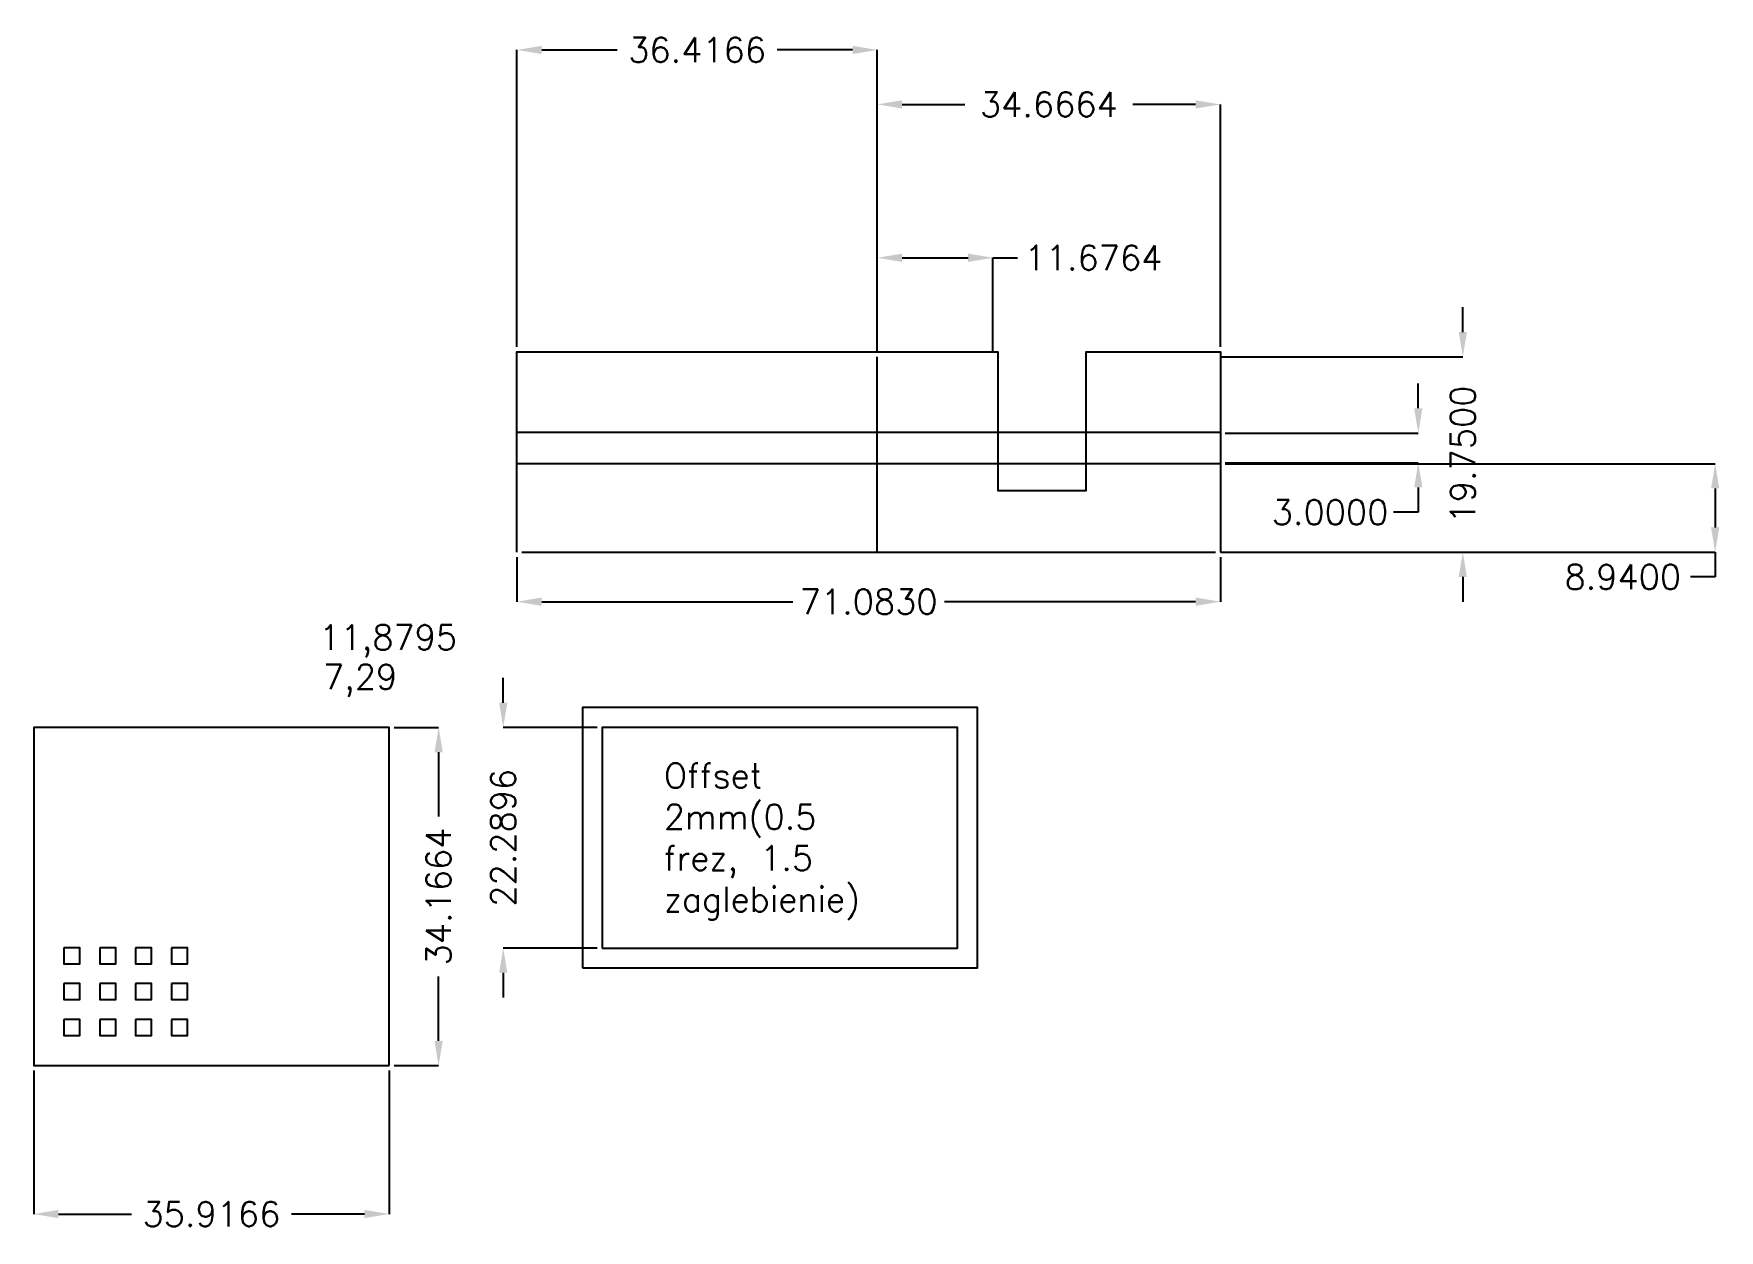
# Model space of a CAD drawing. Header units: millimetres. Extents: x -82 to 88, y 141 to 262.
import ezdxf

# ---------------------------------------------------------------- set-up
doc = ezdxf.new("R2010")
doc.units = ezdxf.units.MM
doc.layers.add('DIMENSION', color=3, linetype='Continuous', lineweight=25)
for name, color, linetype in [('Dol - wycinanie', 3, 'Continuous'), ('Dol - zgiecie', 4, 'Continuous'), ('Proste wycinanie', 7, 'Continuous')]:
    doc.layers.add(name, color=color, linetype=linetype)
doc.styles.get("Standard").update_dxf_attribs({"font": 'txt.shx'})
doc.dimstyles.get("Standard").update_dxf_attribs({"dimscale": 100, "dimtxt": 2.5, "dimasz": 2.5, "dimexe": 0, "dimexo": 0.5, "dimgap": 1, "dimtad": 0, "dimtoh": 1, "dimdec": 4, "dimzin": 0, "dimdsep": 46, "dimtxsty": 'Standard', "dimcen": 2.5, "dimadec": 0, "dimazin": 0, "dimtfac": 1, "dimtdec": 4, "dimtofl": 0, "dimtmove": 0, "dimatfit": 3, "dimfxl": 1, "dimtolj": 1, "dimtzin": 0, "dimarcsym": 0})

# ---------------------------------------------------------------- blocks, each defined once
blk = doc.blocks.new('*D16')
at = {"layer": 'Defpoints', "color": 0}
for p in [(37.568008, 229.294644), (37.568008, 209.544644), (62.568008, 209.544644)]:
    blk.add_point(p, dxfattribs=at)
at = {"layer": 'DIMENSION', "color": 0, "lineweight": -2}
for p, q in [((62.568008, 231.794644), (62.568008, 234.294644)), ((38.068008, 229.294644), (62.568008, 229.294644)), ((38.068008, 209.544644), (62.568008, 209.544644)), ((62.568008, 207.044644), (62.568008, 204.544644))]:
    blk.add_line(p, q, dxfattribs=at)
at = {"layer": 'DIMENSION', "color": 0}
for points in [[(62.151341, 231.794644), (62.984675, 231.794644), (62.568008, 229.294644)], [(62.984675, 207.044644), (62.151341, 207.044644), (62.568008, 209.544644)]]:
    blk.add_solid(points, dxfattribs=at)
at = {"layer": 'DIMENSION', "color": 0, "insert": (62.568008, 219.419644), "char_height": 2.5, "attachment_point": 5, "rotation": 90}
blk.add_mtext('\\A1;19.7500', dxfattribs=at)
blk = doc.blocks.new('*D22')
at = {"layer": 'Defpoints', "color": 0}
for p in [(15.078008, 239.294644), (3.401598, 229.294644), (15.078008, 229.294644)]:
    blk.add_point(p, dxfattribs=at)
at = {"layer": 'DIMENSION', "color": 0, "lineweight": -2}
for p, q in [((3.401598, 229.794644), (3.401598, 239.294644)), ((5.901598, 239.294644), (12.578008, 239.294644)), ((15.078008, 229.794644), (15.078008, 239.294644)), ((15.078008, 239.294644), (17.578008, 239.294644))]:
    blk.add_line(p, q, dxfattribs=at)
at = {"layer": 'DIMENSION', "color": 0}
for points in [[(5.901598, 239.711311), (5.901598, 238.877977), (3.401598, 239.294644)], [(12.578008, 238.877977), (12.578008, 239.711311), (15.078008, 239.294644)]]:
    blk.add_solid(points, dxfattribs=at)
at = {"layer": 'DIMENSION', "color": 0, "insert": (25.244675, 239.294644), "char_height": 2.5, "attachment_point": 5}
blk.add_mtext('\\A1;11.6764', dxfattribs=at)
blk = doc.blocks.new('*D28')
at = {"layer": 'Defpoints', "color": 0}
for p in [(-45.929119, 191.836732), (-45.929119, 157.670322), (-40.929119, 157.670322)]:
    blk.add_point(p, dxfattribs=at)
at = {"layer": 'DIMENSION', "color": 0, "lineweight": -2}
for p, q in [((-45.429119, 191.836732), (-40.929119, 191.836732)), ((-40.929119, 189.336732), (-40.929119, 182.83686)), ((-40.929119, 160.170322), (-40.929119, 166.670194)), ((-45.429119, 157.670322), (-40.929119, 157.670322))]:
    blk.add_line(p, q, dxfattribs=at)
at = {"layer": 'DIMENSION', "color": 0}
for points in [[(-40.512452, 189.336732), (-41.345786, 189.336732), (-40.929119, 191.836732)], [(-41.345786, 160.170322), (-40.512452, 160.170322), (-40.929119, 157.670322)]]:
    blk.add_solid(points, dxfattribs=at)
at = {"layer": 'DIMENSION', "color": 0, "insert": (-40.929119, 174.753527), "char_height": 2.5, "attachment_point": 5, "rotation": 90}
blk.add_mtext('\\A1;34.1664', dxfattribs=at)
blk = doc.blocks.new('*D31')
at = {"layer": 'Defpoints', "color": 0}
for p in [(-24.400818, 191.836732), (-34.400818, 169.547123), (-24.399863, 169.547123)]:
    blk.add_point(p, dxfattribs=at)
at = {"layer": 'DIMENSION', "color": 0, "lineweight": -2}
for p, q in [((-34.400818, 194.336732), (-34.400818, 196.836732)), ((-24.900818, 191.836732), (-34.400818, 191.836732)), ((-24.899863, 169.547123), (-34.400818, 169.547123)), ((-34.400818, 167.047123), (-34.400818, 164.547123))]:
    blk.add_line(p, q, dxfattribs=at)
at = {"layer": 'DIMENSION', "color": 0}
for points in [[(-34.817485, 194.336732), (-33.984151, 194.336732), (-34.400818, 191.836732)], [(-33.984151, 167.047123), (-34.817485, 167.047123), (-34.400818, 169.547123)]]:
    blk.add_solid(points, dxfattribs=at)
at = {"layer": 'DIMENSION', "color": 0, "insert": (-34.400818, 180.691928), "char_height": 2.5, "attachment_point": 5, "rotation": 90}
blk.add_mtext('\\A1;22.2896', dxfattribs=at)
blk = doc.blocks.new('*D38')
at = {"layer": 'Defpoints', "color": 0}
for p in [(38.068008, 221.584644), (38.068008, 218.584644), (58.068008, 218.584644)]:
    blk.add_point(p, dxfattribs=at)
at = {"layer": 'DIMENSION', "color": 0, "lineweight": -2}
for p, q in [((58.068008, 224.084644), (58.068008, 226.584644)), ((38.568008, 221.584644), (58.068008, 221.584644)), ((38.568008, 218.584644), (58.068008, 218.584644)), ((58.068008, 216.084644), (58.068008, 213.584644)), ((58.068008, 213.584644), (55.568008, 213.584644))]:
    blk.add_line(p, q, dxfattribs=at)
at = {"layer": 'DIMENSION', "color": 0}
for points in [[(57.651341, 224.084644), (58.484675, 224.084644), (58.068008, 221.584644)], [(58.484675, 216.084644), (57.651341, 216.084644), (58.068008, 218.584644)]]:
    blk.add_solid(points, dxfattribs=at)
at = {"layer": 'DIMENSION', "color": 0, "insert": (49.151341, 213.584644), "char_height": 2.5, "attachment_point": 5}
blk.add_mtext('\\A1;3.0000', dxfattribs=at)
blk = doc.blocks.new('*D46')
at = {"layer": 'Defpoints', "color": 0}
for p in [(38.068008, 218.484644), (38.068008, 209.544644), (88.068008, 209.544644)]:
    blk.add_point(p, dxfattribs=at)
at = {"layer": 'DIMENSION', "color": 0, "lineweight": -2}
for p, q in [((38.568008, 218.484644), (88.068008, 218.484644)), ((88.068008, 215.984644), (88.068008, 212.044644)), ((38.568008, 209.544644), (88.068008, 209.544644)), ((88.068008, 209.544644), (88.068008, 207.044644)), ((88.068008, 207.044644), (85.568008, 207.044644))]:
    blk.add_line(p, q, dxfattribs=at)
at = {"layer": 'DIMENSION', "color": 0}
for points in [[(88.484675, 215.984644), (87.651341, 215.984644), (88.068008, 218.484644)], [(87.651341, 212.044644), (88.484675, 212.044644), (88.068008, 209.544644)]]:
    blk.add_solid(points, dxfattribs=at)
at = {"layer": 'DIMENSION', "color": 0, "insert": (78.734675, 207.044644), "char_height": 2.5, "attachment_point": 5}
blk.add_mtext('\\A1;8.9400', dxfattribs=at)
blk = doc.blocks.new('*D49')
at = {"layer": 'Defpoints', "color": 0}
for p in [(38.068008, 254.794644), (3.401598, 229.794644), (38.068008, 229.794644)]:
    blk.add_point(p, dxfattribs=at)
at = {"layer": 'DIMENSION', "color": 0, "lineweight": -2}
for p, q in [((3.401598, 230.294644), (3.401598, 254.794644)), ((5.901598, 254.794644), (12.234803, 254.794644)), ((35.568008, 254.794644), (29.234803, 254.794644)), ((38.068008, 230.294644), (38.068008, 254.794644))]:
    blk.add_line(p, q, dxfattribs=at)
at = {"layer": 'DIMENSION', "color": 0}
for points in [[(5.901598, 255.211311), (5.901598, 254.377977), (3.401598, 254.794644)], [(35.568008, 254.377977), (35.568008, 255.211311), (38.068008, 254.794644)]]:
    blk.add_solid(points, dxfattribs=at)
at = {"layer": 'DIMENSION', "color": 0, "insert": (20.734803, 254.794644), "char_height": 2.5, "attachment_point": 5}
blk.add_mtext('\\A1;34.6664', dxfattribs=at)
blk = doc.blocks.new('*D52')
at = {"layer": 'Defpoints', "color": 0}
for p in [(-81.844215, 157.668785), (-45.927656, 157.670322), (-45.927656, 142.668785)]:
    blk.add_point(p, dxfattribs=at)
at = {"layer": 'DIMENSION', "color": 0, "lineweight": -2}
for p, q in [((-81.844215, 157.168785), (-81.844215, 142.668785)), ((-45.927656, 157.170322), (-45.927656, 142.668785)), ((-79.344215, 142.668785), (-71.969269, 142.668785)), ((-48.427656, 142.668785), (-55.802602, 142.668785))]:
    blk.add_line(p, q, dxfattribs=at)
at = {"layer": 'DIMENSION', "color": 0}
for points in [[(-79.344215, 143.085452), (-79.344215, 142.252118), (-81.844215, 142.668785)], [(-48.427656, 142.252118), (-48.427656, 143.085452), (-45.927656, 142.668785)]]:
    blk.add_solid(points, dxfattribs=at)
at = {"layer": 'DIMENSION', "color": 0, "insert": (-63.885936, 142.668785), "char_height": 2.5, "attachment_point": 5}
blk.add_mtext('\\A1;35.9166', dxfattribs=at)
blk = doc.blocks.new('*D60')
at = {"layer": 'Defpoints', "color": 0}
for p in [(-33.014961, 209.544644), (38.068008, 209.544644), (38.068008, 204.544644)]:
    blk.add_point(p, dxfattribs=at)
at = {"layer": 'DIMENSION', "color": 0, "lineweight": -2}
for p, q in [((-33.014961, 209.044644), (-33.014961, 204.544644)), ((38.068008, 209.044644), (38.068008, 204.544644)), ((-30.514961, 204.544644), (-5.140143, 204.544644)), ((35.568008, 204.544644), (10.19319, 204.544644))]:
    blk.add_line(p, q, dxfattribs=at)
at = {"layer": 'DIMENSION', "color": 0}
for points in [[(-30.514961, 204.961311), (-30.514961, 204.127977), (-33.014961, 204.544644)], [(35.568008, 204.127977), (35.568008, 204.961311), (38.068008, 204.544644)]]:
    blk.add_solid(points, dxfattribs=at)
at = {"layer": 'DIMENSION', "color": 0, "insert": (2.526524, 204.544644), "char_height": 2.5, "attachment_point": 5}
blk.add_mtext('\\A1;71.0830', dxfattribs=at)
blk = doc.blocks.new('*D66')
at = {"layer": 'Defpoints', "color": 0}
for p in [(3.401598, 260.294644), (3.401598, 230.294644), (-33.014961, 229.794644)]:
    blk.add_point(p, dxfattribs=at)
at = {"layer": 'DIMENSION', "color": 0, "lineweight": -2}
for p, q in [((-33.014961, 230.294644), (-33.014961, 260.294644)), ((-30.514961, 260.294644), (-22.890015, 260.294644)), ((0.901598, 260.294644), (-6.723348, 260.294644)), ((3.401598, 230.794644), (3.401598, 260.294644))]:
    blk.add_line(p, q, dxfattribs=at)
at = {"layer": 'DIMENSION', "color": 0}
for points in [[(-30.514961, 260.711311), (-30.514961, 259.877977), (-33.014961, 260.294644)], [(0.901598, 259.877977), (0.901598, 260.711311), (3.401598, 260.294644)]]:
    blk.add_solid(points, dxfattribs=at)
at = {"layer": 'DIMENSION', "color": 0, "insert": (-14.806681, 260.294644), "char_height": 2.5, "attachment_point": 5}
blk.add_mtext('\\A1;36.4166', dxfattribs=at)

msp = doc.modelspace()

# ---------------------------------------------------------------- linework, layer by layer
msp.add_lwpolyline([(-33.014961, 218.584644), (-33.014961, 221.684644), (38.068008, 221.684644), (38.068008, 218.484644), (-33.014961, 218.484644)])
at = {"layer": 'Dol - wycinanie'}
for p, q in [((-32.514961, 209.544644), (3.401598, 209.544644)), ((3.401598, 209.544644), (37.568008, 209.544644))]:
    msp.add_line(p, q, dxfattribs=at)
msp.add_lwpolyline([(-45.927656, 157.670322), (-45.929119, 191.836732), (-81.845678, 191.835194), (-81.844215, 157.668785), (-45.927656, 157.670322)], dxfattribs=at)
at = {"layer": 'Dol - zgiecie'}
msp.add_line((3.401598, 209.544644), (3.401598, 229.294644), dxfattribs=at)
at = {"layer": 'Proste wycinanie'}
for points in [[(-33.014961, 209.544644), (-33.014961, 229.794644), (3.401598, 229.794644), (15.578008, 229.794644), (15.578008, 215.794644), (24.498008, 215.794644), (24.498008, 229.794644), (38.068008, 229.794644), (38.068008, 209.544644)], [(-26.400907, 167.547038), (13.517335, 167.548745), (13.51561, 193.839276), (-26.400907, 193.837566), (-26.400907, 167.547038)], [(-24.399863, 169.547123), (11.517204, 169.54866), (11.515741, 191.83919), (-24.400818, 191.837652), (-24.399824, 169.547123)]]:
    msp.add_lwpolyline(points, dxfattribs=at)
at = {"layer": 'Proste wycinanie', "color": 7}
for points in [[(-78.794344, 169.578785), (-78.794344, 167.958785), (-77.174344, 167.958785), (-77.174344, 169.578785)], [(-75.174344, 169.578785), (-75.174344, 167.958785), (-73.554344, 167.958785), (-73.554344, 169.578785)], [(-71.554344, 169.578785), (-71.554344, 167.958785), (-69.934344, 167.958785), (-69.934344, 169.578785)], [(-67.934344, 169.578785), (-67.934344, 167.958785), (-66.314344, 167.958785), (-66.314344, 169.578785)], [(-78.794344, 165.958785), (-78.794344, 164.338785), (-77.174344, 164.338785), (-77.174344, 165.958785)], [(-75.174344, 165.958785), (-75.174344, 164.338785), (-73.554344, 164.338785), (-73.554344, 165.958785)], [(-71.554344, 165.958785), (-71.554344, 164.338785), (-69.934344, 164.338785), (-69.934344, 165.958785)], [(-67.934344, 165.958785), (-67.934344, 164.338785), (-66.314344, 164.338785), (-66.314344, 165.958785)], [(-78.794344, 162.338785), (-78.794344, 160.718785), (-77.174344, 160.718785), (-77.174344, 162.338785)], [(-75.174344, 162.338785), (-75.174344, 160.718785), (-73.554344, 160.718785), (-73.554344, 162.338785)], [(-71.554344, 162.338785), (-71.554344, 160.718785), (-69.934344, 160.718785), (-69.934344, 162.338785)], [(-67.934344, 162.338785), (-67.934344, 160.718785), (-66.314344, 160.718785), (-66.314344, 162.338785)]]:
    msp.add_lwpolyline(points, close=True, dxfattribs=at)

# ---------------------------------------------------------------- texts
at = {"char_height": 2.5, "attachment_point": 1}
for s, insert, width in [('11,8795', (-52.986982, 202.19518), 41.215219), ('7,29', (-52.605037, 198.202124), 14.464286), ('Offset 2mm(0.5 frez, 1.5 zaglebienie)\\P', (-18.171462, 188.222351), 25.972785)]:
    msp.add_mtext(s, dxfattribs=dict(at, insert=insert, width=width))

# ---------------------------------------------------------------- dimensions: what is measured, and where the dimension line sits
at = {"layer": 'DIMENSION'}
for base, p1, p2, picture, middle in [((3.401598, 260.294644), (-33.014961, 229.794644), (3.401598, 230.294644), '*D66', (-14.806681, 260.294644)), ((38.068008, 254.794644), (3.401598, 229.794644), (38.068008, 229.794644), '*D49', (20.734803, 254.794644)), ((15.078008, 239.294644), (3.401598, 229.294644), (15.078008, 229.294644), '*D22', (25.244675, 239.294644)), ((38.068008, 204.544644), (-33.014961, 209.544644), (38.068008, 209.544644), '*D60', (2.526524, 204.544644)), ((-45.927656, 142.668785), (-81.844215, 157.668785), (-45.927656, 157.670322), '*D52', (-63.885936, 142.668785))]:
    dim = msp.add_linear_dim(base=base, p1=p1, p2=p2, dimstyle='Standard', override={"dimscale": 1, "dimlfac": 1, "dimtxsty": 'Standard', "dimsah": 1, "dimtolj": 1}, dxfattribs=at)
    dim.commit()
    dim.dimension.update_dxf_attribs({"geometry": picture, "text_midpoint": middle})
for base, p1, p2, angle, picture, middle in [((62.568008, 209.544644), (37.568008, 229.294644), (37.568008, 209.544644), 90, '*D16', (62.568008, 219.419644)), ((58.068008, 218.584644), (38.068008, 221.584644), (38.068008, 218.584644), 270, '*D38', (49.151341, 213.584644)), ((88.068008, 209.544644), (38.068008, 218.484644), (38.068008, 209.544644), 270, '*D46', (78.734675, 207.044644)), ((-34.400818, 169.547123), (-24.400818, 191.836732), (-24.399863, 169.547123), 90, '*D31', (-34.400818, 180.691928)), ((-40.929119, 157.670322), (-45.929119, 191.836732), (-45.929119, 157.670322), 90, '*D28', (-40.929119, 174.753527))]:
    dim = msp.add_linear_dim(base=base, p1=p1, p2=p2, angle=angle, dimstyle='Standard', override={"dimscale": 1, "dimlfac": 1, "dimtxsty": 'Standard', "dimsah": 1, "dimtolj": 1}, dxfattribs=at)
    dim.commit()
    dim.dimension.update_dxf_attribs({"geometry": picture, "text_midpoint": middle})

doc.saveas('drawing.dxf')
